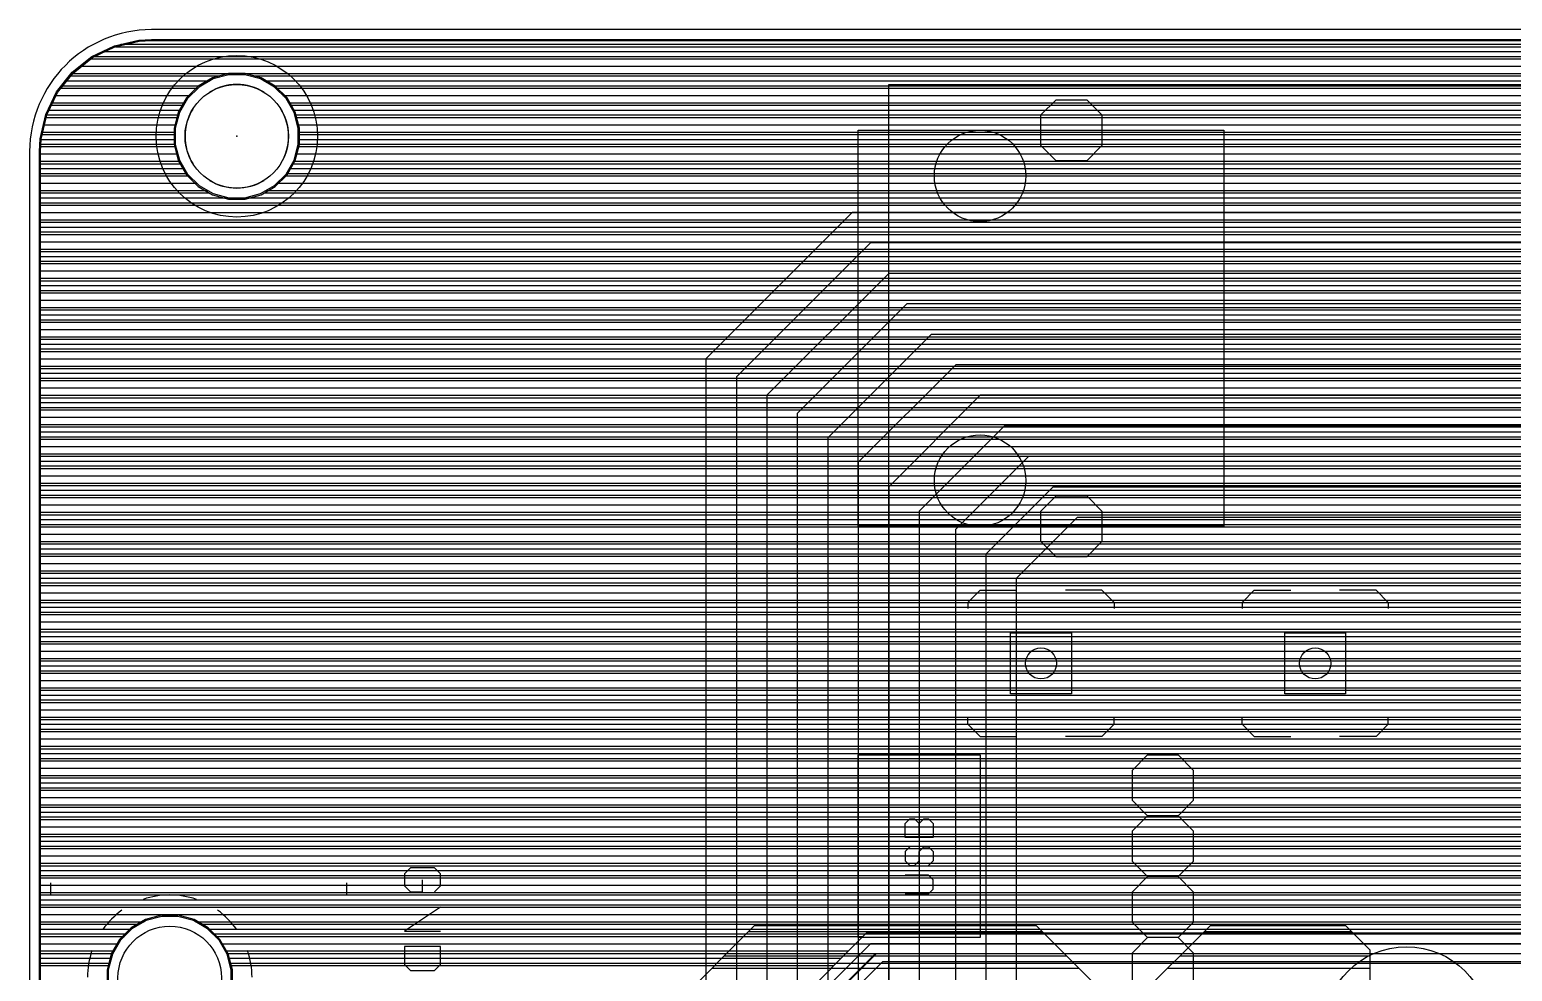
# Model space of a CAD drawing. Extents: x -0.45 to 6.54, y 0 to 7.98.
# Drawn here: x 0 to 2.434, y 6.435 to 7.98 of the extents above; entities that cross this region are included whole.
import ezdxf

# ---------------------------------------------------------------- set-up
doc = ezdxf.new("R2010")
doc.units = 0
for name, color, linetype in [('1', 22, 'CONTINUOUS'), ('15', 2, 'CONTINUOUS'), ('16', 175, 'CONTINUOUS'), ('2', 3, 'CONTINUOUS'), ('20', 6, 'CONTINUOUS'), ('21', 253, 'CONTINUOUS'), ('23', 7, 'CONTINUOUS'), ('49', 253, 'CONTINUOUS'), ('51', 253, 'CONTINUOUS')]:
    doc.layers.add(name, color=color, linetype=linetype)

msp = doc.modelspace()

# ---------------------------------------------------------------- linework, layer by layer
at = {"layer": '1'}
for p, q in [((0.84, 6.16), (1.19, 6.51)), ((1.18, 6.5), (1.662, 6.5)), ((1.19, 6.51), (1.652, 6.51)), ((1.652, 6.51), (1.774, 6.388)), ((1.818, 6.39), (1.938, 6.51)), ((1.928, 6.5), (2.17, 6.5)), ((1.938, 6.51), (2.16, 6.51)), ((2.16, 6.51), (2.2, 6.47)), ((1.16, 6.48), (1.682, 6.48)), ((1.908, 6.48), (2.19, 6.48)), ((1.14, 6.46), (1.702, 6.46)), ((1.888, 6.46), (2.2, 6.46)), ((2.2, 6.47), (2.2, 6.26)), ((1.12, 6.44), (1.722, 6.44)), ((1.868, 6.44), (2.2, 6.44))]:
    msp.add_line(p, q, dxfattribs=at)
at = {"layer": '15'}
for p, q in [((1.35, 7.68), (1.11, 7.44)), ((3, 7.68), (1.35, 7.68)), ((1.38, 7.63), (1.16, 7.41)), ((3.05, 7.63), (1.38, 7.63)), ((1.41, 7.58), (1.21, 7.38)), ((3.1, 7.58), (1.41, 7.58)), ((1.44, 7.53), (1.26, 7.35)), ((3.14, 7.53), (1.44, 7.53)), ((1.48, 7.48), (1.31, 7.31)), ((3.18, 7.48), (1.48, 7.48)), ((1.11, 7.44), (1.11, 0.75)), ((1.52, 7.43), (1.36, 7.27)), ((3.22, 7.43), (1.52, 7.43)), ((1.16, 7.41), (1.16, 1.38)), ((1.21, 7.38), (1.21, 2)), ((1.56, 7.38), (1.41, 7.23)), ((3.27, 7.38), (1.56, 7.38)), ((1.26, 7.35), (1.26, 2.63)), ((1.6, 7.33), (1.46, 7.19)), ((3.32, 7.33), (1.6, 7.33)), ((1.31, 7.31), (1.31, 3.29)), ((1.52, 7.16), (1.64, 7.28)), ((1.64, 7.28), (3.37, 7.28)), ((1.36, 7.27), (1.36, 3.89)), ((1.41, 7.23), (1.41, 4.46)), ((1.57, 7.12), (1.68, 7.23)), ((1.68, 7.23), (3.42, 7.23)), ((1.46, 7.19), (1.46, 5.11)), ((1.62, 7.08), (1.72, 7.18)), ((1.72, 7.18), (3.47, 7.18)), ((1.52, 5.66), (1.52, 7.16)), ((1.57, 5.95), (1.57, 7.12)), ((1.62, 6.31), (1.62, 7.08))]:
    msp.add_line(p, q, dxfattribs=at)
at = {"layer": '16'}
for p, q in [((0.139889, 7.951787), (0.179622, 7.960856)), ((0.179622, 7.960856), (0.2, 7.962)), ((0.2, 7.962), (6.18, 7.962)), ((0.071306, 7.908693), (0.10317, 7.934104)), ((0.10317, 7.934104), (0.139889, 7.951787)), ((0.107108, 7.936), (6.272892, 7.936)), ((0.140823, 7.952), (6.239177, 7.952)), ((0.085484, 7.92), (6.294515, 7.92)), ((0.045896, 7.87683), (0.071306, 7.908693)), ((0.054804, 7.888), (0.27776, 7.888)), ((0.067563, 7.904), (0.311512, 7.904)), ((0.276757, 7.88742), (0.257579, 7.868243)), ((0.300243, 7.900981), (0.276757, 7.88742)), ((0.32644, 7.908), (0.300243, 7.900981)), ((0.35356, 7.908), (0.32644, 7.908)), ((0.379757, 7.900981), (0.35356, 7.908)), ((0.368488, 7.904), (6.312436, 7.904)), ((0.403243, 7.88742), (0.379757, 7.900981)), ((0.40224, 7.888), (6.325196, 7.888)), ((0.42242, 7.868243), (0.403243, 7.88742)), ((0.028213, 7.840111), (0.045896, 7.87683)), ((0.04357, 7.872), (0.261336, 7.872)), ((0.257579, 7.868243), (0.244019, 7.844757)), ((0.418664, 7.872), (2.831189, 7.872)), ((0.435981, 7.844757), (0.42242, 7.868243)), ((0.019144, 7.800377), (0.028213, 7.840111)), ((0.028188, 7.84), (0.242745, 7.84)), ((0.035865, 7.856), (0.250511, 7.856)), ((0.244019, 7.844757), (0.237, 7.81856)), ((0.429489, 7.856), (2.817, 7.856)), ((0.443, 7.81856), (0.435981, 7.844757)), ((0.437255, 7.84), (2.817, 7.84)), ((0.024536, 7.824), (0.238458, 7.824)), ((0.237, 7.81856), (0.237, 7.79144)), ((0.441542, 7.824), (2.817, 7.824)), ((0.443, 7.79144), (0.443, 7.81856)), ((0.018, 7.78), (0.019144, 7.800377)), ((0.018674, 7.792), (0.237, 7.792)), ((0.020884, 7.808), (0.237, 7.808)), ((0.237, 7.79144), (0.244019, 7.765243)), ((0.435981, 7.765243), (0.443, 7.79144)), ((0.443, 7.808), (2.831189, 7.808)), ((0.443, 7.792), (4.597463, 7.792)), ((0.018, 0.2), (0.018, 7.78)), ((0.018, 7.776), (0.241137, 7.776)), ((0.244019, 7.765243), (0.257579, 7.741757)), ((0.42242, 7.741757), (0.435981, 7.765243)), ((0.438863, 7.776), (2.835189, 7.776)), ((0.018, 7.76), (0.247047, 7.76)), ((0.018, 7.744), (0.256284, 7.744)), ((0.257579, 7.741757), (0.276757, 7.722579)), ((0.403243, 7.722579), (0.42242, 7.741757)), ((0.423716, 7.744), (2.817, 7.744)), ((0.432953, 7.76), (2.819189, 7.76)), ((0.018, 7.728), (0.271336, 7.728)), ((0.276757, 7.722579), (0.300243, 7.709019)), ((0.379757, 7.709019), (0.403243, 7.722579)), ((0.408664, 7.728), (2.817, 7.728)), ((0.018, 7.712), (0.295081, 7.712)), ((0.018, 7.696), (3.636118, 7.696)), ((0.300243, 7.709019), (0.32644, 7.702)), ((0.32644, 7.702), (0.35356, 7.702)), ((0.35356, 7.702), (0.379757, 7.709019)), ((0.384919, 7.712), (2.827189, 7.712)), ((0.018, 7.68), (4.605463, 7.68)), ((0.018, 7.664), (4.631843, 7.664)), ((0.018, 7.648), (6.362, 7.648)), ((0.018, 7.632), (6.362, 7.632)), ((0.018, 7.616), (6.362, 7.616)), ((0.018, 7.6), (6.362, 7.6)), ((0.018, 7.584), (6.362, 7.584)), ((0.018, 7.568), (6.362, 7.568)), ((0.018, 7.552), (6.362, 7.552)), ((0.018, 7.536), (6.362, 7.536)), ((0.018, 7.52), (6.362, 7.52)), ((0.018, 7.504), (6.362, 7.504)), ((0.018, 7.488), (6.362, 7.488)), ((0.018, 7.472), (6.362, 7.472)), ((0.018, 7.456), (6.362, 7.456)), ((0.018, 7.44), (6.362, 7.44)), ((0.018, 7.424), (6.362, 7.424)), ((0.018, 7.408), (6.362, 7.408)), ((0.018, 7.392), (6.362, 7.392)), ((0.018, 7.376), (6.362, 7.376)), ((0.018, 7.36), (6.362, 7.36)), ((0.018, 7.344), (6.362, 7.344)), ((0.018, 7.328), (5.054296, 7.328)), ((0.018, 7.312), (5.039294, 7.312)), ((0.018, 7.296), (5.037637, 7.296)), ((0.018, 7.28), (5.047695, 7.28)), ((0.018, 7.264), (6.362, 7.264)), ((0.018, 7.248), (6.362, 7.248)), ((0.018, 7.232), (6.362, 7.232)), ((0.018, 7.216), (6.362, 7.216)), ((0.018, 7.2), (6.362, 7.2)), ((0.018, 7.184), (6.362, 7.184)), ((0.018, 7.168), (6.362, 7.168)), ((0.018, 7.152), (6.362, 7.152)), ((0.018, 7.136), (6.362, 7.136)), ((0.018, 7.12), (6.362, 7.12)), ((0.018, 7.104), (6.362, 7.104)), ((0.018, 7.088), (6.362, 7.088)), ((0.018, 7.072), (6.362, 7.072)), ((0.018, 7.056), (6.362, 7.056)), ((0.018, 7.04), (4.714695, 7.04)), ((0.018, 7.024), (4.7065, 7.024)), ((0.018, 7.008), (4.709122, 7.008)), ((0.018, 6.992), (4.728124, 6.992)), ((0.018, 6.976), (6.362, 6.976)), ((0.018, 6.96), (6.362, 6.96)), ((0.018, 6.944), (6.362, 6.944)), ((0.018, 6.928), (6.362, 6.928)), ((0.018, 6.912), (6.362, 6.912)), ((0.018, 6.896), (6.362, 6.896)), ((0.018, 6.88), (6.362, 6.88)), ((0.018, 6.864), (6.362, 6.864)), ((0.018, 6.848), (6.362, 6.848)), ((0.018, 6.832), (6.362, 6.832)), ((0.018, 6.816), (6.362, 6.816)), ((0.018, 6.8), (6.362, 6.8)), ((0.018, 6.784), (6.362, 6.784)), ((0.018, 6.768), (6.362, 6.768)), ((0.018, 6.752), (6.362, 6.752)), ((0.018, 6.736), (6.362, 6.736)), ((0.018, 6.72), (6.362, 6.72)), ((0.018, 6.704), (6.362, 6.704)), ((0.018, 6.688), (6.362, 6.688)), ((0.018, 6.672), (6.362, 6.672)), ((0.018, 6.656), (6.362, 6.656)), ((0.018, 6.64), (6.362, 6.64)), ((0.018, 6.624), (6.362, 6.624)), ((0.018, 6.608), (5.113463, 6.608)), ((0.018, 6.592), (5.097463, 6.592)), ((0.018, 6.576), (5.087249, 6.576)), ((0.018, 6.56), (5.080621, 6.56)), ((0.018, 6.544), (5.07901, 6.544)), ((0.018, 6.528), (5.07901, 6.528)), ((0.21644, 6.52675), (0.190243, 6.519731)), ((0.24356, 6.52675), (0.21644, 6.52675)), ((0.269757, 6.519731), (0.24356, 6.52675)), ((0.018, 6.512), (0.176854, 6.512)), ((0.166757, 6.50617), (0.147579, 6.486993)), ((0.190243, 6.519731), (0.166757, 6.50617)), ((0.293243, 6.50617), (0.269757, 6.519731)), ((0.283146, 6.512), (5.083935, 6.512)), ((0.31242, 6.486993), (0.293243, 6.50617)), ((0.018, 6.496), (0.156586, 6.496)), ((0.018, 6.48), (0.143542, 6.48)), ((0.147579, 6.486993), (0.134019, 6.463507)), ((0.303414, 6.496), (5.090562, 6.496)), ((0.325981, 6.463507), (0.31242, 6.486993)), ((0.316458, 6.48), (5.105463, 6.48)), ((0.018, 6.464), (0.134304, 6.464)), ((0.134019, 6.463507), (0.127, 6.43731)), ((0.325696, 6.464), (5.131843, 6.464)), ((0.333, 6.43731), (0.325981, 6.463507)), ((0.018, 6.448), (0.129864, 6.448)), ((0.127, 6.43731), (0.127, 6.41019)), ((0.330136, 6.448), (6.362, 6.448)), ((0.333, 6.41019), (0.333, 6.43731))]:
    msp.add_line(p, q, dxfattribs=at)
at = {"layer": '2'}
for p, q in [((0.139229, 7.953675), (0.179398, 7.962843)), ((0.179398, 7.962843), (0.2, 7.964)), ((0.2, 7.964), (6.18, 7.964)), ((0.069892, 7.910108), (0.102106, 7.935797)), ((0.102106, 7.935797), (0.139229, 7.953675)), ((0.119139, 7.944), (6.260861, 7.944)), ((0.149417, 7.956), (6.230583, 7.956)), ((0.044203, 7.877894), (0.069892, 7.910108)), ((0.082297, 7.92), (6.297703, 7.92)), ((0.097344, 7.932), (6.282655, 7.932)), ((0.058642, 7.896), (0.295617, 7.896)), ((0.068211, 7.908), (6.311788, 7.908)), ((0.277984, 7.88582), (0.25918, 7.867015)), ((0.301015, 7.899117), (0.277984, 7.88582)), ((0.326703, 7.906), (0.301015, 7.899117)), ((0.353297, 7.906), (0.326703, 7.906)), ((0.378984, 7.899117), (0.353297, 7.906)), ((0.402015, 7.88582), (0.378984, 7.899117)), ((0.384383, 7.896), (6.321358, 7.896)), ((0.42082, 7.867015), (0.402015, 7.88582)), ((0.026325, 7.840771), (0.044203, 7.877894)), ((0.041364, 7.872), (0.264164, 7.872)), ((0.049072, 7.884), (0.276164, 7.884)), ((0.25918, 7.867015), (0.245883, 7.843984)), ((0.403835, 7.884), (6.330928, 7.884)), ((0.415835, 7.872), (2.834017, 7.872)), ((0.434117, 7.843984), (0.42082, 7.867015)), ((0.017157, 7.800601), (0.026325, 7.840771)), ((0.029806, 7.848), (0.248201, 7.848)), ((0.035585, 7.86), (0.25513, 7.86)), ((0.245883, 7.843984), (0.239, 7.818297)), ((0.42487, 7.86), (2.823906, 7.86)), ((0.431799, 7.848), (2.819, 7.848)), ((0.441, 7.818297), (0.434117, 7.843984)), ((0.022497, 7.824), (0.240528, 7.824)), ((0.025236, 7.836), (0.243744, 7.836)), ((0.239, 7.818297), (0.239, 7.791703)), ((0.436256, 7.836), (2.819, 7.836)), ((0.439472, 7.824), (2.822249, 7.824)), ((0.441, 7.791703), (0.441, 7.818297)), ((0.016, 7.78), (0.017157, 7.800601)), ((0.016449, 7.788), (0.239992, 7.788)), ((0.017123, 7.8), (0.239, 7.8)), ((0.019758, 7.812), (0.239, 7.812)), ((0.239, 7.791703), (0.245883, 7.766015)), ((0.434117, 7.766015), (0.441, 7.791703)), ((0.440008, 7.788), (4.596291, 7.788)), ((0.441, 7.812), (2.830017, 7.812)), ((0.441, 7.8), (2.84943, 7.8)), ((0.016, 0.2), (0.016, 7.78)), ((0.016, 7.776), (0.243208, 7.776)), ((0.016, 7.764), (0.247047, 7.764)), ((0.245883, 7.766015), (0.25918, 7.742984)), ((0.42082, 7.742984), (0.434117, 7.766015)), ((0.432953, 7.764), (2.826017, 7.764)), ((0.436792, 7.776), (2.839774, 7.776)), ((0.016, 7.752), (0.253975, 7.752)), ((0.016, 7.74), (0.262164, 7.74)), ((0.25918, 7.742984), (0.277984, 7.72418)), ((0.402015, 7.72418), (0.42082, 7.742984)), ((0.417836, 7.74), (2.819, 7.74)), ((0.426025, 7.752), (2.820593, 7.752)), ((0.016, 7.728), (0.274164, 7.728)), ((0.016, 7.716), (0.292152, 7.716)), ((0.277984, 7.72418), (0.301015, 7.710883)), ((0.378984, 7.710883), (0.402015, 7.72418)), ((0.387847, 7.716), (2.826017, 7.716)), ((0.405836, 7.728), (2.820592, 7.728)), ((0.016, 7.704), (0.326703, 7.704)), ((0.016, 7.692), (3.77123, 7.692)), ((0.301015, 7.710883), (0.326703, 7.704)), ((0.326703, 7.704), (0.353297, 7.704)), ((0.353297, 7.704), (0.378984, 7.710883)), ((0.353297, 7.704), (2.839773, 7.704)), ((0.016, 7.68), (3.78323, 7.68)), ((0.016, 7.668), (3.79523, 7.668)), ((0.016, 7.656), (3.80723, 7.656)), ((0.016, 7.644), (3.81923, 7.644)), ((0.016, 7.632), (3.83123, 7.632)), ((0.016, 7.62), (3.84323, 7.62)), ((0.016, 7.608), (3.85523, 7.608)), ((0.016, 7.596), (3.864, 7.596)), ((0.016, 7.584), (3.864, 7.584)), ((0.016, 7.572), (3.864, 7.572)), ((0.016, 7.56), (3.864, 7.56)), ((0.016, 7.548), (3.864, 7.548)), ((0.016, 7.536), (3.864, 7.536)), ((0.016, 7.524), (3.864, 7.524)), ((0.016, 7.512), (3.864, 7.512)), ((0.016, 7.5), (3.864, 7.5)), ((0.016, 7.488), (3.864, 7.488)), ((0.016, 7.476), (3.864, 7.476)), ((0.016, 7.464), (3.864, 7.464)), ((0.016, 7.452), (3.864, 7.452)), ((0.016, 7.44), (3.864, 7.44)), ((0.016, 7.428), (3.864, 7.428)), ((0.016, 7.416), (3.864, 7.416)), ((0.016, 7.404), (3.864, 7.404)), ((0.016, 7.392), (3.864, 7.392)), ((0.016, 7.38), (3.864, 7.38)), ((0.016, 7.368), (3.864, 7.368)), ((0.016, 7.356), (3.864, 7.356)), ((0.016, 7.344), (3.864, 7.344)), ((0.016, 7.332), (3.864, 7.332)), ((0.016, 7.32), (3.864, 7.32)), ((0.016, 7.308), (3.864, 7.308)), ((0.016, 7.296), (3.864, 7.296)), ((0.016, 7.284), (3.864, 7.284)), ((0.016, 7.272), (3.864, 7.272)), ((0.016, 7.26), (3.864, 7.26)), ((0.016, 7.248), (3.864, 7.248)), ((0.016, 7.236), (3.864, 7.236)), ((0.016, 7.224), (3.864, 7.224)), ((0.016, 7.212), (3.864, 7.212)), ((0.016, 7.2), (3.864, 7.2)), ((0.016, 7.188), (3.864, 7.188)), ((0.016, 7.176), (3.864, 7.176)), ((0.016, 7.164), (3.864, 7.164)), ((0.016, 7.152), (3.864, 7.152)), ((0.016, 7.14), (3.864, 7.14)), ((0.016, 7.128), (3.864, 7.128)), ((0.016, 7.116), (3.864, 7.116)), ((0.016, 7.104), (3.864, 7.104)), ((0.016, 7.092), (3.864, 7.092)), ((0.016, 7.08), (3.864, 7.08)), ((0.016, 7.068), (3.864, 7.068)), ((0.016, 7.056), (3.864, 7.056)), ((0.016, 7.044), (3.864, 7.044)), ((0.016, 7.032), (3.864, 7.032)), ((0.016, 7.02), (3.864, 7.02)), ((0.016, 7.008), (3.864, 7.008)), ((0.016, 6.996), (3.864, 6.996)), ((0.016, 6.984), (3.864, 6.984)), ((0.016, 6.972), (3.864, 6.972)), ((0.016, 6.96), (3.864, 6.96)), ((0.016, 6.948), (3.864, 6.948)), ((0.016, 6.936), (3.864, 6.936)), ((0.016, 6.924), (3.864, 6.924)), ((0.016, 6.912), (3.864, 6.912)), ((0.016, 6.9), (3.864, 6.9)), ((0.016, 6.888), (3.864, 6.888)), ((0.016, 6.876), (3.864, 6.876)), ((0.016, 6.864), (3.864, 6.864)), ((0.016, 6.852), (3.864, 6.852)), ((0.016, 6.84), (3.864, 6.84)), ((0.016, 6.828), (3.864, 6.828)), ((0.016, 6.816), (3.864, 6.816)), ((0.016, 6.804), (3.864, 6.804)), ((0.016, 6.792), (3.864, 6.792)), ((0.016, 6.78), (3.864, 6.78)), ((0.016, 6.768), (3.864, 6.768)), ((0.016, 6.756), (3.864, 6.756)), ((0.016, 6.744), (3.864, 6.744)), ((0.016, 6.732), (3.864, 6.732)), ((0.016, 6.72), (3.864, 6.72)), ((0.016, 6.708), (3.864, 6.708)), ((0.016, 6.696), (3.864, 6.696)), ((0.016, 6.684), (2.608694, 6.684)), ((0.016, 6.672), (2.596287, 6.672)), ((0.016, 6.66), (2.5935, 6.66)), ((0.016, 6.648), (2.596287, 6.648)), ((0.016, 6.636), (2.608693, 6.636)), ((0.016, 6.624), (3.864, 6.624)), ((0.016, 6.612), (3.864, 6.612)), ((0.016, 6.6), (3.864, 6.6)), ((0.016, 6.588), (3.864, 6.588)), ((0.016, 6.576), (3.864, 6.576)), ((0.016, 6.564), (3.864, 6.564)), ((0.016, 6.552), (3.864, 6.552)), ((0.016, 6.54), (3.864, 6.54)), ((0.016, 6.528), (3.864, 6.528)), ((0.216703, 6.52475), (0.191015, 6.517867)), ((0.243297, 6.52475), (0.216703, 6.52475)), ((0.268984, 6.517867), (0.243297, 6.52475)), ((0.016, 6.516), (0.187782, 6.516)), ((0.016, 6.504), (0.167414, 6.504)), ((0.167984, 6.50457), (0.14918, 6.485765)), ((0.191015, 6.517867), (0.167984, 6.50457)), ((0.292015, 6.50457), (0.268984, 6.517867)), ((0.272218, 6.516), (3.864, 6.516)), ((0.31082, 6.485765), (0.292015, 6.50457)), ((0.292585, 6.504), (3.864, 6.504)), ((0.016, 6.492), (0.155414, 6.492)), ((0.016, 6.48), (0.145851, 6.48)), ((0.14918, 6.485765), (0.135883, 6.462734)), ((0.304585, 6.492), (1.367958, 6.492)), ((0.324117, 6.462734), (0.31082, 6.485765)), ((0.314149, 6.48), (1.355958, 6.48)), ((1.372958, 6.497), (1.102958, 6.227)), ((1.38, 6.48), (1.11, 6.21)), ((3.287042, 6.497), (1.372958, 6.497)), ((3.28, 6.48), (1.38, 6.48)), ((0.016, 6.468), (0.138923, 6.468)), ((0.016, 6.456), (0.134078, 6.456)), ((0.135883, 6.462734), (0.129, 6.437047)), ((0.321077, 6.468), (1.343958, 6.468)), ((0.331, 6.437047), (0.324117, 6.462734)), ((0.325922, 6.456), (1.331958, 6.456)), ((1.127, 6.202958), (1.387042, 6.463)), ((1.388959, 6.463), (1.143, 6.217042)), ((1.4, 6.45), (1.16, 6.21)), ((1.380042, 6.456), (1.381959, 6.456)), ((1.387042, 6.463), (1.388959, 6.463)), ((3.21, 6.45), (1.4, 6.45)), ((0.016, 6.444), (0.130863, 6.444)), ((0.129, 6.437047), (0.129, 6.410453)), ((0.329137, 6.444), (1.319958, 6.444)), ((0.331, 6.410453), (0.331, 6.437047)), ((1.368042, 6.444), (1.369959, 6.444))]:
    msp.add_line(p, q, dxfattribs=at)
at = {"layer": '20'}
for p, q in [((6.18, 7.98), (0.2, 7.98)), ((0, 7.78), (0, 0.2))]:
    msp.add_line(p, q, dxfattribs=at)
for centre in [(0.34, 7.805), (0.23, 6.42375)]:
    msp.add_circle(centre, 0.085, dxfattribs=at)
msp.add_arc((0.2, 7.78), 0.2, 90, 180, dxfattribs=at)
at = {"layer": '21'}
for p, q in [((0.625342, 6.6045), (0.6155, 6.594658)), ((0.664709, 6.6045), (0.625342, 6.6045)), ((0.67455, 6.594658), (0.664709, 6.6045)), ((0.6155, 6.594658), (0.6155, 6.574975)), ((0.6155, 6.574975), (0.625342, 6.565133)), ((0.645025, 6.565133), (0.645025, 6.584817)), ((0.664709, 6.565133), (0.67455, 6.574975)), ((0.67455, 6.574975), (0.67455, 6.594658)), ((0.625342, 6.565133), (0.645025, 6.565133)), ((0.6155, 6.540045), (0.67455, 6.540045)), ((0.67455, 6.540045), (0.6155, 6.500678)), ((0.6155, 6.500678), (0.67455, 6.500678)), ((0.67455, 6.47559), (0.6155, 6.47559)), ((0.6155, 6.47559), (0.6155, 6.446065)), ((0.67455, 6.446065), (0.67455, 6.47559)), ((0.6155, 6.446065), (0.625342, 6.436223)), ((0.625342, 6.436223), (0.664709, 6.436223)), ((0.664709, 6.436223), (0.67455, 6.446065))]:
    msp.add_line(p, q, dxfattribs=at)
at = {"layer": '23'}
msp.add_point((0.34, 7.805), dxfattribs=at)
at = {"layer": '49'}
for p, q in [((1.41, 6.79), (1.41, 7.89)), ((1.41, 7.89), (6.225, 7.89)), ((1.66, 7.84), (1.685, 7.865)), ((1.685, 7.865), (1.735, 7.865)), ((1.735, 7.865), (1.76, 7.84)), ((1.66, 7.79), (1.66, 7.84)), ((1.76, 7.84), (1.76, 7.79)), ((1.36, 7.165), (1.36, 7.815)), ((1.36, 7.815), (1.96, 7.815)), ((1.96, 7.815), (1.96, 7.165)), ((1.685, 7.765), (1.66, 7.79)), ((1.76, 7.79), (1.735, 7.765)), ((1.735, 7.765), (1.685, 7.765)), ((1.66, 7.19), (1.685, 7.215)), ((1.685, 7.215), (1.735, 7.215)), ((1.735, 7.215), (1.76, 7.19)), ((1.66, 7.14), (1.66, 7.19)), ((1.76, 7.19), (1.76, 7.14)), ((1.96, 7.165), (1.36, 7.165)), ((1.685, 7.115), (1.66, 7.14)), ((1.76, 7.14), (1.735, 7.115)), ((1.735, 7.115), (1.685, 7.115)), ((1.56, 7.06), (1.54, 7.04)), ((1.56, 7.06), (1.62, 7.06)), ((1.76, 7.06), (1.7, 7.06)), ((1.76, 7.06), (1.78, 7.04)), ((2.01, 7.06), (1.99, 7.04)), ((2.01, 7.06), (2.07, 7.06)), ((2.21, 7.06), (2.15, 7.06)), ((2.21, 7.06), (2.23, 7.04)), ((1.54, 7.04), (1.54, 7.03)), ((1.78, 7.04), (1.78, 7.03)), ((1.99, 7.04), (1.99, 7.03)), ((2.23, 7.04), (2.23, 7.03)), ((1.61, 6.89), (1.61, 6.99)), ((1.61, 6.99), (1.71, 6.99)), ((1.71, 6.99), (1.71, 6.89)), ((2.06, 6.89), (2.06, 6.99)), ((2.06, 6.99), (2.16, 6.99)), ((2.16, 6.99), (2.16, 6.89)), ((1.71, 6.89), (1.61, 6.89)), ((2.16, 6.89), (2.06, 6.89)), ((1.54, 6.84), (1.54, 6.85)), ((1.56, 6.82), (1.54, 6.84)), ((1.76, 6.82), (1.78, 6.84)), ((1.78, 6.84), (1.78, 6.85)), ((1.99, 6.84), (1.99, 6.85)), ((2.01, 6.82), (1.99, 6.84)), ((2.21, 6.82), (2.23, 6.84)), ((2.23, 6.84), (2.23, 6.85)), ((1.56, 6.82), (1.62, 6.82)), ((1.76, 6.82), (1.7, 6.82)), ((2.01, 6.82), (2.07, 6.82)), ((2.21, 6.82), (2.15, 6.82)), ((1.36, 6.49), (1.36, 6.79)), ((1.36, 6.79), (1.41, 6.79)), ((1.41, 5.69), (1.41, 6.79)), ((1.41, 6.79), (1.56, 6.79)), ((1.56, 6.79), (1.56, 6.49)), ((1.81, 6.765), (1.835, 6.79)), ((1.835, 6.79), (1.885, 6.79)), ((1.885, 6.79), (1.91, 6.765)), ((1.81, 6.715), (1.81, 6.765)), ((1.91, 6.765), (1.91, 6.715)), ((1.835, 6.69), (1.81, 6.715)), ((1.91, 6.715), (1.885, 6.69)), ((1.436961, 6.677098), (1.444634, 6.684771)), ((1.436961, 6.654078), (1.436961, 6.677098)), ((1.444634, 6.684771), (1.452307, 6.684771)), ((1.452307, 6.684771), (1.45998, 6.677098)), ((1.45998, 6.677098), (1.467654, 6.684771)), ((1.45998, 6.654078), (1.45998, 6.677098)), ((1.467654, 6.684771), (1.475327, 6.684771)), ((1.475327, 6.684771), (1.483, 6.677098)), ((1.483, 6.677098), (1.483, 6.654078)), ((1.81, 6.665), (1.835, 6.69)), ((1.885, 6.69), (1.835, 6.69)), ((1.885, 6.69), (1.91, 6.665)), ((1.483, 6.654078), (1.436961, 6.654078)), ((1.81, 6.615), (1.81, 6.665)), ((1.91, 6.665), (1.91, 6.615)), ((1.444634, 6.638732), (1.436961, 6.631059)), ((1.436961, 6.631059), (1.436961, 6.615712)), ((1.45998, 6.631059), (1.467654, 6.638732)), ((1.45998, 6.615712), (1.45998, 6.631059)), ((1.467654, 6.638732), (1.475327, 6.638732)), ((1.475327, 6.638732), (1.483, 6.631059)), ((1.483, 6.631059), (1.483, 6.615712)), ((1.436961, 6.615712), (1.444634, 6.608039)), ((1.444634, 6.608039), (1.452307, 6.608039)), ((1.452307, 6.608039), (1.45998, 6.615712)), ((1.483, 6.615712), (1.475327, 6.608039)), ((1.835, 6.59), (1.81, 6.615)), ((1.91, 6.615), (1.885, 6.59)), ((0.035, 6.56), (0.035, 6.58)), ((0.52, 6.58), (0.52, 6.56)), ((1.475327, 6.592693), (1.436961, 6.592693)), ((1.483, 6.58502), (1.475327, 6.592693)), ((1.483, 6.569673), (1.483, 6.58502)), ((1.81, 6.565), (1.835, 6.59)), ((1.885, 6.59), (1.835, 6.59)), ((1.885, 6.59), (1.91, 6.565)), ((0.035, 6.56), (0.083025, 6.56)), ((0.122395, 6.56), (0.17042, 6.56)), ((0.20979, 6.56), (0.257815, 6.56)), ((0.297185, 6.56), (0.34521, 6.56)), ((0.38458, 6.56), (0.432605, 6.56)), ((0.471975, 6.56), (0.52, 6.56)), ((1.436961, 6.562), (1.475327, 6.562)), ((1.475327, 6.562), (1.483, 6.569673)), ((1.81, 6.515), (1.81, 6.565)), ((1.91, 6.565), (1.91, 6.515)), ((1.835, 6.49), (1.81, 6.515)), ((1.91, 6.515), (1.885, 6.49)), ((1.56, 6.49), (1.36, 6.49)), ((1.81, 6.465), (1.835, 6.49)), ((1.885, 6.49), (1.835, 6.49)), ((1.885, 6.49), (1.91, 6.465)), ((1.81, 6.415), (1.81, 6.465)), ((1.91, 6.465), (1.91, 6.415))]:
    msp.add_line(p, q, dxfattribs=at)
for centre, radius in [((1.56, 7.74), 0.075), ((1.56, 7.24), 0.075), ((1.66, 6.94), 0.025495), ((2.11, 6.94), 0.025495), ((2.26, 6.34), 0.135)]:
    msp.add_circle(centre, radius, dxfattribs=at)
for centre, radius, start, end in [((0.34, 7.805), 0.085, 90.000043, 121.730988), ((0.34, 7.805), 0.085, 58.269012, 89.999957), ((0.34, 7.805), 0.085, 148.269012, 179.999957), ((0.34, 7.805), 0.085, 0.000043, 31.730988), ((0.34, 7.805), 0.085, 180.000043, 211.730988), ((0.34, 7.805), 0.085, 328.269012, 359.999957), ((0.34, 7.805), 0.085, 238.269012, 269.999957), ((0.34, 7.805), 0.085, 270.000043, 301.730988), ((0.23, 6.425), 0.135, 90.000011, 108.860557), ((0.23, 6.425), 0.135, 71.139443, 89.999989), ((0.23, 6.425), 0.135, 125.569727, 144.430273), ((0.23, 6.425), 0.135, 35.569727, 54.430273), ((0.23, 6.425), 0.135, 161.139443, 179.999989), ((0.23, 6.425), 0.135, 0.000011, 18.860557)]:
    msp.add_arc(centre, radius, start, end, dxfattribs=at)
at = {"layer": '51'}
msp.add_circle((0.34, 7.805), 0.1325, dxfattribs=at)

doc.saveas('drawing.dxf')
